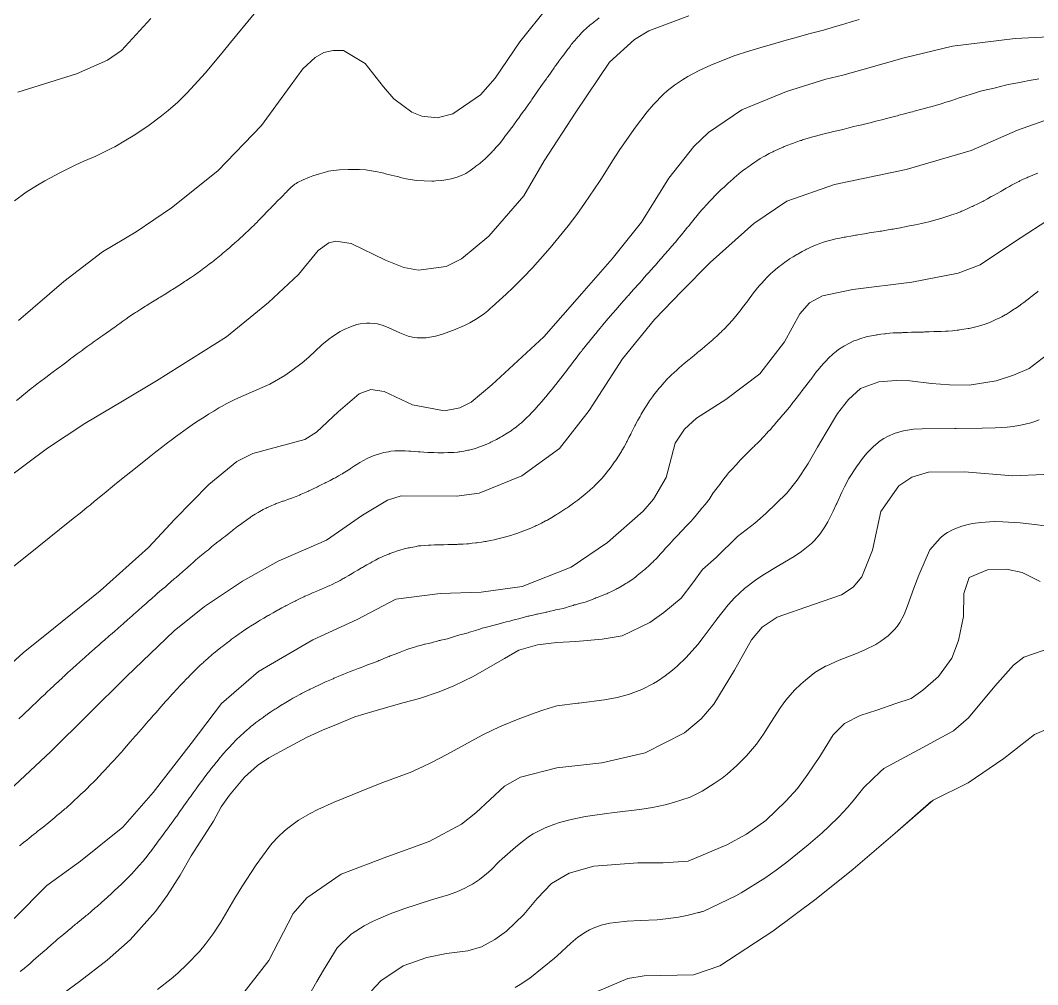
# Model space of a CAD drawing. Header units: metres. Extents: x 548946 to 557077, y 1838800 to 1845419.
# Drawn here: x 555295.1 to 555593.2, y 1841399.1 to 1841681.7 of the extents above; entities that cross this region are included whole.
import ezdxf

# ---------------------------------------------------------------- set-up
doc = ezdxf.new("R2010")
doc.units = ezdxf.units.M
doc.header["$LTSCALE"] = 28
doc.layers.add('1', color=7, linetype='Continuous', lineweight=13)
doc.layers.add('2', color=7, linetype='Continuous', lineweight=13)

msp = doc.modelspace()

# ---------------------------------------------------------------- linework, layer by layer
at = {"layer": '1'}
for points in [[(555294.58, 1841593.72), (555307.79, 1841605.13), (555319.17, 1841613.87), (555329.06, 1841619.7), (555339.37, 1841626.73), (555352.93, 1841637.61), (555365.76, 1841650.84), (555374.12, 1841662.41), (555377.91, 1841667.48), (555381.45, 1841670.78), (555383.98, 1841672.3), (555386.76, 1841672.81), (555389.79, 1841672.81), (555396.14, 1841669.07), (555401.54, 1841662.19), (555404.52, 1841658.7), (555409.85, 1841654.78), (555412.77, 1841653.63), (555417.27, 1841653.13), (555421.81, 1841654.25), (555429.91, 1841659.88), (555434.24, 1841664.77), (555441.46, 1841675.38), (555449.77, 1841685.75)], [(555290.3, 1841546.81), (555303.02, 1841556.3), (555314.02, 1841563.56), (555324.97, 1841570.09), (555334.98, 1841576.08), (555355.46, 1841588.98), (555367.84, 1841598.99), (555376.56, 1841607.26), (555382.35, 1841614.29), (555385.48, 1841616.53), (555387.54, 1841617.01), (555392.04, 1841616.27), (555402.13, 1841611.42), (555407.44, 1841609.26), (555411.73, 1841608.45), (555419.89, 1841609.52), (555424.41, 1841611.77), (555432.41, 1841618.41), (555442.68, 1841630.31), (555448.58, 1841640.52), (555457.84, 1841654.74), (555467.76, 1841669.46), (555475.04, 1841676.1), (555479.24, 1841678.65), (555491.03, 1841683)], [(555333.28, 1841682.21), (555324.7, 1841672.81), (555320.64, 1841670.03), (555311.5, 1841666), (555294.37, 1841660.69)], [(555540.89, 1841681.93), (555538.29, 1841681.13), (555535.69, 1841680.35), (555533.95, 1841679.84), (555530.46, 1841678.86), (555526.58, 1841677.8), (555521.39, 1841676.4), (555518.81, 1841675.69), (555515.17, 1841674.65), (555512.74, 1841673.95), (555507.91, 1841672.51), (555504.82, 1841671.5), (555504.47, 1841671.37), (555497.42, 1841668.56), (555493.97, 1841666.96), (555490.71, 1841665.2), (555489.13, 1841664.24), (555486.83, 1841662.68), (555484.64, 1841660.99), (555483.6, 1841660.08), (555480.61, 1841657.07), (555478.77, 1841654.91), (555475.31, 1841650.4), (555470.73, 1841643.88), (555468.59, 1841640.51), (555465.38, 1841635.38), (555464.81, 1841634.49), (555460.45, 1841627.98), (555458.17, 1841624.8), (555455.65, 1841621.47), (555450.37, 1841615.01), (555445.16, 1841609.14), (555442.45, 1841606.29), (555439.51, 1841603.37), (555437.5, 1841601.47), (555433.37, 1841597.77), (555432.87, 1841597.34), (555432.04, 1841596.6), (555431.06, 1841595.8), (555428.98, 1841594.35), (555426.78, 1841593.07), (555425.25, 1841592.31), (555422.05, 1841590.92), (555418.51, 1841589.65), (555416.71, 1841589.16), (555414.01, 1841588.69), (555412.22, 1841588.62), (555411.33, 1841588.67), (555410.02, 1841588.85), (555408.77, 1841589.17), (555406.3, 1841590.1), (555403.05, 1841591.57), (555401.41, 1841592.23), (555399.75, 1841592.72), (555398.9, 1841592.88), (555397.5, 1841593)], [(555464.73, 1841682.45), (555463.62, 1841681.58), (555463.32, 1841681.34), (555463.02, 1841681.1), (555461.96, 1841680.25), (555460.96, 1841679.4), (555460.69, 1841679.15), (555460.43, 1841678.91), (555459.56, 1841678.01), (555458.72, 1841677.08), (555458.49, 1841676.82), (555458.25, 1841676.56), (555457.4, 1841675.59), (555456.55, 1841674.57), (555456.31, 1841674.27), (555456.07, 1841673.97), (555455.19, 1841672.82), (555454.31, 1841671.61), (555453.81, 1841670.94), (555452.91, 1841669.72), (555452.01, 1841668.48), (555451.76, 1841668.13), (555451.51, 1841667.79), (555450.63, 1841666.53), (555449.74, 1841665.26), (555449.5, 1841664.9), (555449.24, 1841664.55), (555448.33, 1841663.26), (555447.41, 1841661.98), (555447.17, 1841661.63), (555446.93, 1841661.28), (555446.07, 1841660.04), (555445.22, 1841658.81), (555444.98, 1841658.47)], [(555573.42, 1841659.97), (555573.77, 1841660.08), (555574.1, 1841660.18), (555575.29, 1841660.55), (555576.51, 1841660.91), (555576.87, 1841661), (555577.23, 1841661.09), (555578.62, 1841661.41), (555580.07, 1841661.72), (555580.47, 1841661.82), (555580.87, 1841661.91), (555582.31, 1841662.29), (555583.8, 1841662.66), (555584.23, 1841662.75), (555584.66, 1841662.85), (555586.27, 1841663.16), (555587.96, 1841663.47), (555588.43, 1841663.57), (555588.92, 1841663.66), (555590.7, 1841664.03), (555592.53, 1841664.38), (555593.04, 1841664.47), (555593.55, 1841664.55)], [(555444.98, 1841658.47), (555444.74, 1841658.13), (555443.87, 1841656.89), (555443.01, 1841655.68), (555442.78, 1841655.36), (555442.56, 1841655.05), (555441.77, 1841653.97), (555441.02, 1841652.94), (555440.82, 1841652.66), (555440.61, 1841652.38), (555439.88, 1841651.39), (555439.18, 1841650.43), (555438.98, 1841650.17), (555438.79, 1841649.92), (555438.12, 1841649.02), (555437.46, 1841648.14), (555437.28, 1841647.9), (555437.1, 1841647.65), (555436.45, 1841646.75), (555435.77, 1841645.85), (555435.57, 1841645.61), (555435.36, 1841645.36), (555434.57, 1841644.49), (555433.73, 1841643.6), (555433.49, 1841643.35), (555433.24, 1841643.09), (555432.33, 1841642.14), (555431.36, 1841641.19), (555431.08, 1841640.93), (555430.79, 1841640.68), (555429.7, 1841639.79), (555428.58, 1841638.92), (555428.27, 1841638.68), (555427.96, 1841638.44), (555426.85, 1841637.59), (555425.61, 1841636.8), (555425.21, 1841636.6), (555424.8, 1841636.4), (555423.12, 1841635.77), (555421.32, 1841635.26), (555420.83, 1841635.14), (555420.35, 1841635.04), (555418.64, 1841634.77), (555416.81, 1841634.62), (555416.25, 1841634.6), (555415.67, 1841634.59), (555413.4, 1841634.62), (555411.13, 1841634.78), (555410.55, 1841634.84), (555409.99, 1841634.92), (555408.14, 1841635.26), (555406.43, 1841635.67), (555405.96, 1841635.79), (555405.49, 1841635.91), (555403.79, 1841636.34), (555402.06, 1841636.76), (555401.57, 1841636.88), (555401.07, 1841636.99), (555399.22, 1841637.38), (555397.34, 1841637.71), (555396.83, 1841637.78), (555396.31, 1841637.84), (555394.46, 1841637.98), (555392.44, 1841638.01), (555391.82, 1841638), (555391.17, 1841637.98), (555388.61, 1841637.85), (555386.03, 1841637.57), (555385.38, 1841637.46), (555384.75, 1841637.33), (555382.7, 1841636.76), (555380.84, 1841636.09), (555380.33, 1841635.9), (555379.82, 1841635.7), (555377.99, 1841634.98), (555376.33, 1841634.18), (555375.92, 1841633.93), (555375.53, 1841633.68), (555374.34, 1841632.67), (555373.32, 1841631.64), (555373.05, 1841631.37), (555372.79, 1841631.1), (555371.88, 1841630.2), (555370.99, 1841629.32), (555370.73, 1841629.06), (555370.48, 1841628.8), (555369.54, 1841627.83), (555368.62, 1841626.86), (555368.37, 1841626.6), (555368.12, 1841626.34), (555367.26, 1841625.46), (555366.42, 1841624.59), (555366.18, 1841624.35), (555365.95, 1841624.1), (555365.07, 1841623.2), (555364.19, 1841622.3), (555363.94, 1841622.06), (555363.7, 1841621.81), (555362.81, 1841620.95), (555361.91, 1841620.09), (555361.65, 1841619.84)], [(555493.86, 1841625.02), (555494.74, 1841626.05), (555494.99, 1841626.33), (555495.25, 1841626.62), (555496.19, 1841627.63), (555497.17, 1841628.67), (555497.44, 1841628.96), (555497.72, 1841629.26), (555498.73, 1841630.34), (555499.77, 1841631.42), (555500.06, 1841631.7), (555500.35, 1841631.98), (555501.4, 1841632.95), (555502.46, 1841633.89), (555502.75, 1841634.15), (555503.04, 1841634.41), (555504.09, 1841635.37), (555505.13, 1841636.29), (555505.42, 1841636.53), (555505.7, 1841636.77), (555506.72, 1841637.55), (555507.74, 1841638.3), (555508.02, 1841638.5), (555508.3, 1841638.71), (555509.31, 1841639.45), (555510.33, 1841640.17), (555510.61, 1841640.36), (555510.9, 1841640.54), (555511.92, 1841641.18), (555512.95, 1841641.77), (555513.23, 1841641.93), (555513.52, 1841642.09), (555514.56, 1841642.65), (555515.61, 1841643.18), (555515.91, 1841643.33), (555516.2, 1841643.47), (555517.27, 1841643.96), (555518.35, 1841644.44), (555518.65, 1841644.56), (555518.94, 1841644.69), (555520.02, 1841645.12), (555521.08, 1841645.52), (555521.37, 1841645.63), (555521.65, 1841645.73), (555522.68, 1841646.1), (555523.7, 1841646.44), (555523.98, 1841646.53), (555524.27, 1841646.63), (555525.3, 1841646.95), (555526.35, 1841647.26), (555526.65, 1841647.35), (555526.95, 1841647.43), (555528.07, 1841647.73), (555529.22, 1841648.03), (555529.55, 1841648.11), (555529.87, 1841648.2), (555531.08, 1841648.51), (555532.33, 1841648.83), (555532.68, 1841648.92), (555533.03, 1841649.01), (555534.35, 1841649.33), (555535.71, 1841649.65), (555536.09, 1841649.74), (555536.48, 1841649.84), (555537.91, 1841650.18), (555539.36, 1841650.54), (555540.18, 1841650.74), (555541.67, 1841651.1), (555543.22, 1841651.48), (555543.67, 1841651.59), (555544.12, 1841651.7), (555545.83, 1841652.13), (555547.56, 1841652.56), (555548.03, 1841652.68), (555548.49, 1841652.79), (555550.1, 1841653.22), (555551.69, 1841653.63), (555552.14, 1841653.75), (555552.58, 1841653.87), (555554.19, 1841654.28), (555555.96, 1841654.75), (555556.51, 1841654.89), (555557.07, 1841655.04), (555559.29, 1841655.63), (555561.39, 1841656.21), (555561.88, 1841656.34), (555562.33, 1841656.47), (555563.6, 1841656.84), (555564.63, 1841657.16), (555564.93, 1841657.25), (555565.23, 1841657.34), (555566.35, 1841657.69), (555567.48, 1841658.05), (555567.79, 1841658.15), (555568.09, 1841658.25), (555569.16, 1841658.63), (555570.25, 1841659.01), (555570.58, 1841659.12), (555570.9, 1841659.22), (555572.15, 1841659.6), (555573.42, 1841659.97)], [(555291.92, 1841456.14), (555304, 1841467.41), (555314.98, 1841478.25), (555326.21, 1841489.42), (555340.17, 1841502.79), (555349.03, 1841509.92), (555360.16, 1841517.34), (555370.61, 1841523.24), (555384.77, 1841529.32), (555395.32, 1841536.66), (555402.7, 1841541.09), (555406.66, 1841542.39), (555422.89, 1841542.27), (555429.54, 1841543.17), (555442.08, 1841548.26), (555453.13, 1841556.24), (555461.78, 1841567.37), (555471.51, 1841582.5), (555480.97, 1841594.02), (555488.97, 1841602.34), (555497.25, 1841610.69), (555510.01, 1841622.19), (555519.67, 1841628.7), (555533.69, 1841633.62), (555554.66, 1841637.96), (555573.77, 1841643.51), (555587.36, 1841649.52), (555600, 1841653.97)], [(555569.32, 1841625.13), (555570.58, 1841625.62), (555570.93, 1841625.76), (555571.28, 1841625.91), (555572.53, 1841626.45), (555573.78, 1841627.02), (555574.11, 1841627.18), (555574.45, 1841627.33), (555575.65, 1841627.91), (555576.82, 1841628.49), (555577.13, 1841628.65), (555577.45, 1841628.82), (555578.55, 1841629.43), (555579.63, 1841630.04), (555579.93, 1841630.21), (555580.24, 1841630.38), (555581.34, 1841630.99), (555582.42, 1841631.58), (555582.71, 1841631.75), (555583, 1841631.91), (555584, 1841632.49), (555584.98, 1841633.05), (555585.25, 1841633.2), (555585.53, 1841633.35), (555586.51, 1841633.87), (555587.5, 1841634.37), (555587.77, 1841634.51), (555588.04, 1841634.64), (555589.01, 1841635.12), (555590.02, 1841635.58), (555590.32, 1841635.71), (555590.62, 1841635.84), (555591.76, 1841636.31), (555592.94, 1841636.77), (555593.27, 1841636.89)], [(555441.65, 1841563.57), (555441.91, 1841563.79), (555442.83, 1841564.62), (555443.73, 1841565.47), (555443.96, 1841565.71), (555444.2, 1841565.94), (555445.01, 1841566.77), (555445.81, 1841567.63), (555446.03, 1841567.87), (555446.25, 1841568.12), (555447.07, 1841569.05), (555447.88, 1841569.98), (555448.1, 1841570.23), (555448.31, 1841570.48), (555449.06, 1841571.34), (555449.79, 1841572.2), (555450, 1841572.44), (555450.2, 1841572.69), (555450.93, 1841573.62), (555451.64, 1841574.54), (555451.84, 1841574.79), (555452.03, 1841575.03), (555452.71, 1841575.87), (555453.38, 1841576.71), (555453.57, 1841576.96), (555453.76, 1841577.21), (555454.47, 1841578.14), (555455.19, 1841579.12), (555455.4, 1841579.4), (555455.61, 1841579.67), (555456.39, 1841580.67), (555457.19, 1841581.7), (555457.41, 1841581.99), (555457.64, 1841582.28), (555458.45, 1841583.34), (555459.27, 1841584.41), (555459.5, 1841584.7), (555459.73, 1841585), (555460.57, 1841586.07), (555461.41, 1841587.12), (555461.65, 1841587.41), (555461.88, 1841587.7), (555462.71, 1841588.74), (555463.56, 1841589.78), (555463.8, 1841590.07), (555464.04, 1841590.36), (555464.94, 1841591.44), (555465.86, 1841592.53), (555466.12, 1841592.84), (555466.37, 1841593.14), (555467.29, 1841594.22), (555468.21, 1841595.29), (555468.47, 1841595.59), (555468.73, 1841595.89), (555469.65, 1841596.95), (555470.57, 1841598.01), (555470.82, 1841598.29), (555471.07, 1841598.58), (555471.95, 1841599.6), (555472.81, 1841600.59), (555473.05, 1841600.85), (555473.27, 1841601.11), (555474.07, 1841602.01), (555474.85, 1841602.88), (555475.06, 1841603.11), (555475.27, 1841603.35), (555476.03, 1841604.17), (555476.78, 1841605), (555476.98, 1841605.23), (555477.19, 1841605.46), (555477.94, 1841606.31), (555478.7, 1841607.17), (555478.92, 1841607.41), (555479.14, 1841607.66), (555479.93, 1841608.54), (555480.75, 1841609.45), (555480.97, 1841609.7), (555481.2, 1841609.96), (555482.01, 1841610.9), (555482.83, 1841611.85), (555483.05, 1841612.11), (555483.27, 1841612.36), (555484.08, 1841613.28), (555484.88, 1841614.19), (555485.1, 1841614.45), (555485.32, 1841614.7), (555486.13, 1841615.62), (555486.92, 1841616.54), (555487.14, 1841616.79), (555487.35, 1841617.04), (555488.08, 1841617.93), (555488.8, 1841618.81), (555489.92, 1841620.18), (555490.64, 1841621.07), (555490.85, 1841621.32), (555491.05, 1841621.57), (555491.8, 1841622.5), (555492.57, 1841623.45), (555492.79, 1841623.73), (555493.02, 1841624), (555493.86, 1841625.02)], [(555497.09, 1841587.29), (555498, 1841588.1), (555498.25, 1841588.32), (555498.49, 1841588.54), (555499.35, 1841589.32), (555500.19, 1841590.11), (555500.42, 1841590.34), (555500.66, 1841590.57), (555501.51, 1841591.42), (555502.34, 1841592.3), (555502.57, 1841592.54), (555502.79, 1841592.78), (555503.58, 1841593.63), (555504.36, 1841594.51), (555504.57, 1841594.77), (555504.78, 1841595.03), (555505.53, 1841596), (555506.28, 1841597), (555506.5, 1841597.27), (555506.71, 1841597.55), (555507.49, 1841598.53), (555508.27, 1841599.54), (555508.49, 1841599.82), (555508.7, 1841600.11), (555509.47, 1841601.17), (555510.26, 1841602.24), (555510.49, 1841602.54), (555510.73, 1841602.83), (555511.63, 1841603.88), (555512.56, 1841604.89), (555512.81, 1841605.17), (555513.06, 1841605.44), (555513.95, 1841606.41), (555514.86, 1841607.34), (555515.13, 1841607.59), (555515.4, 1841607.84), (555516.42, 1841608.71), (555517.46, 1841609.54), (555517.74, 1841609.76), (555518.02, 1841609.97), (555519, 1841610.7), (555519.97, 1841611.38), (555520.25, 1841611.57), (555520.53, 1841611.76), (555521.57, 1841612.41), (555522.62, 1841613.04), (555522.9, 1841613.21), (555523.18, 1841613.37), (555524.17, 1841613.94), (555525.16, 1841614.47), (555525.44, 1841614.61), (555525.72, 1841614.75), (555526.76, 1841615.22), (555527.8, 1841615.67), (555528.09, 1841615.79), (555528.37, 1841615.91), (555529.41, 1841616.31), (555530.46, 1841616.68), (555530.76, 1841616.78), (555531.07, 1841616.87), (555532.21, 1841617.18), (555533.39, 1841617.47), (555533.72, 1841617.54), (555534.05, 1841617.62), (555535.27, 1841617.88), (555536.52, 1841618.13), (555536.86, 1841618.2), (555537.21, 1841618.27), (555538.5, 1841618.49), (555539.79, 1841618.71), (555540.15, 1841618.77), (555540.51, 1841618.83), (555541.8, 1841619.04), (555543.12, 1841619.26), (555543.49, 1841619.32), (555543.86, 1841619.38), (555545.22, 1841619.6), (555546.63, 1841619.83), (555547.03, 1841619.89), (555547.44, 1841619.96), (555548.93, 1841620.2), (555550.47, 1841620.46), (555550.91, 1841620.53), (555551.35, 1841620.61), (555552.99, 1841620.92), (555554.67, 1841621.25), (555555.14, 1841621.35), (555555.62, 1841621.44), (555557.38, 1841621.79), (555559.14, 1841622.16), (555559.61, 1841622.27), (555560.08, 1841622.38), (555561.73, 1841622.79), (555563.33, 1841623.22), (555563.77, 1841623.35), (555564.2, 1841623.47), (555565.75, 1841623.93), (555567.22, 1841624.4), (555567.62, 1841624.53), (555568, 1841624.66), (555569.32, 1841625.13)], [(555597.82, 1841624.2), (555586.41, 1841616.75), (555576.35, 1841610.04), (555569.95, 1841607.57), (555556.33, 1841604.95), (555539.1, 1841602.79), (555530.12, 1841600.94), (555526.38, 1841598.9), (555523.51, 1841595.67), (555519.06, 1841587.51), (555511.77, 1841578.13), (555501.81, 1841570.57), (555493.27, 1841565.14), (555489.7, 1841561.88), (555487.03, 1841557.83), (555484.3, 1841547.72), (555480.64, 1841541.38), (555477.64, 1841537.85), (555467.18, 1841528.65), (555456.46, 1841521.42), (555442.1, 1841515.75), (555430.12, 1841514.11), (555418.11, 1841513.75), (555405.11, 1841512.12), (555393.81, 1841506.12), (555380.78, 1841500.18), (555364.88, 1841490.87), (555354, 1841481.48), (555345.14, 1841469.75), (555334.02, 1841455.44), (555325.1, 1841445.29), (555312.73, 1841435.28), (555302.86, 1841428.16), (555293.31, 1841418.5)], [(555361.65, 1841619.84), (555361.39, 1841619.6), (555360.41, 1841618.69), (555359.43, 1841617.79), (555359.16, 1841617.55), (555358.89, 1841617.3), (555357.92, 1841616.45), (555356.96, 1841615.6), (555356.69, 1841615.37), (555356.42, 1841615.13), (555355.44, 1841614.29), (555354.46, 1841613.46), (555354.18, 1841613.23), (555353.91, 1841613), (555352.93, 1841612.18), (555351.95, 1841611.39), (555351.68, 1841611.17), (555351.41, 1841610.96), (555350.43, 1841610.2), (555349.44, 1841609.45), (555349.17, 1841609.24), (555348.89, 1841609.03), (555347.87, 1841608.28), (555346.79, 1841607.5), (555346.48, 1841607.27), (555346.15, 1841607.05), (555344.91, 1841606.21), (555343.6, 1841605.36), (555343.23, 1841605.12), (555342.87, 1841604.88), (555341.53, 1841604.01), (555340.12, 1841603.12), (555339.71, 1841602.86), (555339.28, 1841602.59), (555337.68, 1841601.59), (555336.07, 1841600.6), (555335.65, 1841600.34), (555335.24, 1841600.08), (555333.83, 1841599.21), (555332.49, 1841598.38), (555332.12, 1841598.15), (555331.76, 1841597.92), (555330.43, 1841597.09), (555329.17, 1841596.28), (555328.85, 1841596.07), (555328.53, 1841595.87), (555327.48, 1841595.16), (555326.52, 1841594.5), (555326.26, 1841594.32), (555326.01, 1841594.14), (555325.11, 1841593.52), (555324.22, 1841592.89), (555323.96, 1841592.7), (555323.7, 1841592.52), (555322.73, 1841591.83), (555321.73, 1841591.11), (555321.46, 1841590.92), (555321.18, 1841590.72), (555320.2, 1841590.03), (555319.2, 1841589.32), (555318.91, 1841589.12), (555318.62, 1841588.91), (555317.54, 1841588.16), (555316.42, 1841587.37), (555316.11, 1841587.14), (555315.79, 1841586.91), (555314.65, 1841586.07), (555313.49, 1841585.21), (555313.17, 1841584.98), (555312.85, 1841584.75), (555311.69, 1841583.92), (555310.53, 1841583.08), (555310.2, 1841582.84), (555309.87, 1841582.59), (555308.68, 1841581.66), (555307.5, 1841580.74), (555307.18, 1841580.5), (555306.87, 1841580.26), (555305.75, 1841579.45), (555304.65, 1841578.66), (555304.34, 1841578.43), (555304.03, 1841578.2), (555302.89, 1841577.33), (555301.74, 1841576.45), (555301.43, 1841576.21), (555301.12, 1841575.97), (555300, 1841575.14), (555298.89, 1841574.3), (555298.59, 1841574.06), (555298.28, 1841573.81), (555297.15, 1841572.91), (555295.98, 1841571.96), (555295.64, 1841571.68), (555295.29, 1841571.4), (555293.98, 1841570.33)], [(555397.5, 1841593), (555396.56, 1841592.99), (555394.66, 1841592.74), (555393.71, 1841592.53), (555391.83, 1841591.92), (555390, 1841591.12), (555388.82, 1841590.49), (555386.57, 1841589.06), (555385.49, 1841588.26), (555383.46, 1841586.56), (555379.63, 1841583.02), (555377.69, 1841581.31), (555374.66, 1841579.04), (555372.54, 1841577.64), (555368.15, 1841575.05), (555359, 1841571.12), (555357.59, 1841570.43), (555356.4, 1841569.82), (555355.62, 1841569.4), (555354.06, 1841568.55), (555353.28, 1841568.11), (555351.75, 1841567.2), (555350.23, 1841566.27), (555349.22, 1841565.64), (555347.23, 1841564.34), (555346.16, 1841563.62), (555344.05, 1841562.16), (555341.96, 1841560.67), (555340.57, 1841559.66), (555339.66, 1841558.98), (555337.83, 1841557.6), (555336.82, 1841556.82), (555334.79, 1841555.26), (555332.79, 1841553.68), (555328.79, 1841550.5), (555324.7, 1841547.2), (555322.66, 1841545.54), (555319.61, 1841543.04), (555316.8, 1841540.75), (555315.6, 1841539.75), (555314.6, 1841538.93), (555312.6, 1841537.3), (555310.59, 1841535.69), (555306.56, 1841532.48), (555303.54, 1841530.06), (555297.5, 1841525.2), (555293.19, 1841521.71)], [(555441.85, 1841531.79), (555443.09, 1841532.25), (555443.42, 1841532.38), (555443.74, 1841532.51), (555444.85, 1841532.97), (555445.95, 1841533.47), (555446.27, 1841533.62), (555446.59, 1841533.77), (555447.8, 1841534.37), (555449.02, 1841535), (555449.35, 1841535.17), (555449.67, 1841535.35), (555450.79, 1841535.99), (555451.91, 1841536.66), (555452.23, 1841536.86), (555452.55, 1841537.06), (555453.77, 1841537.84), (555454.98, 1841538.64), (555455.31, 1841538.86), (555455.63, 1841539.08), (555456.75, 1841539.87), (555457.84, 1841540.67), (555458.15, 1841540.9), (555458.45, 1841541.13), (555459.54, 1841541.97), (555460.58, 1841542.8), (555460.85, 1841543.02), (555461.12, 1841543.25), (555462.02, 1841544.02), (555462.88, 1841544.81), (555463.12, 1841545.04), (555463.37, 1841545.27), (555464.25, 1841546.15), (555465.13, 1841547.06), (555465.36, 1841547.32), (555465.59, 1841547.57), (555466.39, 1841548.5), (555467.17, 1841549.47), (555467.39, 1841549.75), (555467.62, 1841550.04), (555468.44, 1841551.15), (555469.24, 1841552.28), (555469.45, 1841552.59), (555469.66, 1841552.89), (555470.38, 1841553.98), (555471.05, 1841555.06), (555471.23, 1841555.36), (555471.4, 1841555.66), (555472.01, 1841556.75), (555472.59, 1841557.82), (555472.75, 1841558.12), (555472.9, 1841558.4), (555473.45, 1841559.42), (555473.96, 1841560.41), (555474.1, 1841560.68), (555474.23, 1841560.95), (555474.69, 1841561.91), (555475.17, 1841562.9), (555475.32, 1841563.18), (555475.47, 1841563.47), (555476.08, 1841564.55), (555476.71, 1841565.65), (555476.88, 1841565.95), (555477.05, 1841566.24), (555477.65, 1841567.28), (555478.29, 1841568.35), (555478.48, 1841568.66), (555478.68, 1841568.97), (555479.48, 1841570.17), (555480.3, 1841571.34), (555480.53, 1841571.65), (555480.75, 1841571.94), (555481.52, 1841572.93), (555482.31, 1841573.89), (555482.54, 1841574.16), (555482.77, 1841574.44), (555483.64, 1841575.47), (555484.53, 1841576.46), (555484.77, 1841576.71), (555485.01, 1841576.95), (555485.86, 1841577.74), (555486.7, 1841578.49), (555486.93, 1841578.71), (555487.17, 1841578.93), (555488.04, 1841579.75), (555488.91, 1841580.55), (555489.15, 1841580.75), (555489.39, 1841580.96), (555490.25, 1841581.63), (555491.11, 1841582.3), (555491.36, 1841582.5), (555491.6, 1841582.7), (555492.51, 1841583.46), (555493.42, 1841584.24), (555493.67, 1841584.45), (555493.92, 1841584.65), (555494.8, 1841585.36), (555495.68, 1841586.08), (555495.92, 1841586.29), (555496.17, 1841586.5), (555497.09, 1841587.29)], [(555513.59, 1841537.18), (555519.74, 1841543.12), (555522.7, 1841546.93), (555525.97, 1841551.79), (555528.67, 1841556.58), (555531.28, 1841560.92), (555534.6, 1841566.5), (555537.81, 1841570.63), (555541.29, 1841573.79), (555546.64, 1841575.76), (555551.76, 1841576.11), (555555.79, 1841576.04), (555562.06, 1841575.25), (555567.41, 1841574.91), (555573.16, 1841574.77), (555581.04, 1841576.05), (555586.14, 1841577.69), (555590.77, 1841579.7), (555597.05, 1841584.51)], [(555372.22, 1841540.84), (555372.48, 1841540.93), (555373.41, 1841541.27), (555374.35, 1841541.61), (555374.61, 1841541.71), (555374.88, 1841541.81), (555375.87, 1841542.19), (555376.87, 1841542.59), (555377.14, 1841542.7), (555377.41, 1841542.81), (555378.37, 1841543.23), (555379.33, 1841543.67), (555379.61, 1841543.79), (555379.88, 1841543.92), (555380.9, 1841544.41), (555381.92, 1841544.91), (555382.19, 1841545.04), (555382.46, 1841545.17), (555383.41, 1841545.64), (555384.35, 1841546.11), (555384.61, 1841546.24), (555384.88, 1841546.38), (555385.88, 1841546.89), (555386.86, 1841547.4), (555387.13, 1841547.54), (555387.39, 1841547.68), (555388.3, 1841548.18), (555389.2, 1841548.7), (555389.45, 1841548.85), (555389.71, 1841549.01), (555390.66, 1841549.6), (555391.61, 1841550.21), (555391.87, 1841550.37), (555392.13, 1841550.54), (555393.04, 1841551.14), (555393.98, 1841551.74), (555394.26, 1841551.91), (555394.54, 1841552.09), (555395.63, 1841552.73), (555396.76, 1841553.33), (555397.07, 1841553.49), (555397.38, 1841553.63), (555398.5, 1841554.09), (555399.67, 1841554.49), (555400.01, 1841554.6), (555400.35, 1841554.7), (555401.64, 1841555.04), (555402.94, 1841555.3), (555403.29, 1841555.36), (555403.63, 1841555.4), (555404.83, 1841555.5), (555405.99, 1841555.53), (555406.32, 1841555.53), (555406.64, 1841555.54), (555407.81, 1841555.52), (555408.95, 1841555.48), (555409.26, 1841555.46), (555409.56, 1841555.45), (555410.61, 1841555.36), (555411.66, 1841555.26), (555411.95, 1841555.24), (555412.25, 1841555.22), (555413.34, 1841555.14), (555414.45, 1841555.08), (555414.77, 1841555.07), (555415.08, 1841555.06), (555416.24, 1841555.02), (555417.41, 1841555), (555417.73, 1841555), (555418.05, 1841555), (555419.2, 1841554.99), (555420.35, 1841555.01), (555420.67, 1841555.02), (555420.99, 1841555.03), (555422.13, 1841555.08), (555423.28, 1841555.18), (555423.6, 1841555.22), (555423.92, 1841555.26), (555425.08, 1841555.45), (555426.24, 1841555.7), (555426.57, 1841555.77), (555426.89, 1841555.85), (555428.07, 1841556.17), (555429.28, 1841556.56), (555429.63, 1841556.68), (555429.98, 1841556.81), (555431.3, 1841557.33), (555432.62, 1841557.91), (555432.97, 1841558.08), (555433.33, 1841558.25), (555434.58, 1841558.88), (555435.81, 1841559.55), (555436.15, 1841559.75), (555436.49, 1841559.95), (555437.72, 1841560.69), (555438.89, 1841561.45), (555439.19, 1841561.66), (555439.48, 1841561.86), (555440.47, 1841562.6), (555441.39, 1841563.35), (555441.65, 1841563.57)], [(555412.98, 1841462.92), (555415.38, 1841464.09), (555420.09, 1841466.56), (555430.42, 1841472.23), (555433.88, 1841473.92), (555436.21, 1841474.98), (555440.94, 1841476.95), (555445.93, 1841478.81), (555448.45, 1841479.66), (555452.27, 1841480.85), (555458.42, 1841481.57), (555458.76, 1841481.61), (555466.28, 1841482.57), (555470.01, 1841483.28), (555473.28, 1841484.15), (555474.89, 1841484.68), (555477.25, 1841485.61), (555480.65, 1841487.32), (555481.82, 1841488.02), (555484.06, 1841489.57), (555486.2, 1841491.27), (555487.57, 1841492.48), (555490.18, 1841495.02), (555493.63, 1841498.83), (555495.23, 1841500.84), (555497.49, 1841504.01), (555498.98, 1841505.95), (555499.16, 1841506.19), (555502.56, 1841510.42), (555504.38, 1841512.42), (555507.32, 1841515.2), (555510.49, 1841517.64), (555512.72, 1841519.13), (555517.35, 1841521.91), (555521.84, 1841524.57), (555523.99, 1841526), (555526.01, 1841527.57), (555526.96, 1841528.41), (555527.84, 1841529.29), (555529.45, 1841531.19), (555530.89, 1841533.26), (555531.76, 1841534.72), (555533.31, 1841537.85), (555534.21, 1841539.84), (555534.32, 1841540.11), (555535.79, 1841543.41), (555536.6, 1841545.02), (555537.9, 1841547.39), (555540.1, 1841550.87), (555542.18, 1841553.67), (555543.3, 1841555), (555545.1, 1841556.85), (555547.06, 1841558.46), (555548.1, 1841559.15), (555549.18, 1841559.77), (555551.48, 1841560.75), (555553.94, 1841561.43), (555555.66, 1841561.73), (555556.85, 1841561.86), (555559.33, 1841561.96), (555568.98, 1841562.12), (555569.33, 1841562.12), (555576.98, 1841562.14), (555580.81, 1841562.25), (555584.32, 1841562.5), (555586.06, 1841562.7), (555588.65, 1841563.13), (555591.19, 1841563.75), (555592.43, 1841564.14), (555593.62, 1841564.58)], [(555359.35, 1841395.2), (555367.88, 1841406.17), (555375.04, 1841419.98), (555379, 1841424.55), (555389.1, 1841431.5), (555402.52, 1841436.62), (555414.87, 1841441.04), (555424.36, 1841446.16), (555428.59, 1841449.5), (555436.94, 1841457.29), (555441.66, 1841459.89), (555452.34, 1841462.66), (555465.49, 1841464.16), (555478.19, 1841467.04), (555489.69, 1841472.9), (555494.59, 1841476.99), (555498.34, 1841481.31), (555504.42, 1841491.27), (555509.32, 1841500.21), (555512.45, 1841503.9), (555516.86, 1841506.85), (555527.55, 1841510.52), (555535.71, 1841513.3), (555539.11, 1841515.56), (555541.68, 1841518.65), (555544.78, 1841526.46), (555547.23, 1841537.81), (555552.52, 1841545.31), (555556.31, 1841547.84), (555561.22, 1841549.32), (555571.76, 1841549.35), (555585.95, 1841548.25), (555595, 1841548.57)], [(555307.56, 1841489.19), (555307.84, 1841489.45), (555308.84, 1841490.39), (555309.86, 1841491.34), (555310.14, 1841491.6), (555310.42, 1841491.86), (555311.46, 1841492.78), (555312.5, 1841493.7), (555312.79, 1841493.96), (555313.09, 1841494.22), (555314.16, 1841495.2), (555315.26, 1841496.2), (555315.57, 1841496.47), (555315.88, 1841496.75), (555317.03, 1841497.74), (555318.17, 1841498.72), (555318.47, 1841498.99), (555318.78, 1841499.25), (555319.85, 1841500.19), (555320.91, 1841501.13), (555321.21, 1841501.39), (555321.51, 1841501.66), (555322.63, 1841502.63), (555323.74, 1841503.59), (555324.04, 1841503.85), (555324.34, 1841504.11), (555325.37, 1841505.02), (555326.39, 1841505.92), (555326.67, 1841506.17), (555326.96, 1841506.43), (555328.01, 1841507.37), (555329.08, 1841508.34), (555329.38, 1841508.61), (555329.69, 1841508.87), (555330.8, 1841509.85), (555331.91, 1841510.83), (555332.21, 1841511.1), (555332.51, 1841511.37), (555333.59, 1841512.32), (555334.68, 1841513.28), (555334.98, 1841513.55), (555335.3, 1841513.81), (555336.45, 1841514.79), (555337.59, 1841515.74), (555337.89, 1841516), (555338.19, 1841516.25), (555339.21, 1841517.14), (555340.2, 1841518), (555340.47, 1841518.23), (555340.74, 1841518.47), (555341.69, 1841519.3), (555342.64, 1841520.13), (555342.9, 1841520.35), (555343.16, 1841520.58), (555344.09, 1841521.4), (555344.99, 1841522.2), (555345.24, 1841522.41), (555345.48, 1841522.63), (555346.33, 1841523.39), (555347.2, 1841524.15), (555347.45, 1841524.36), (555347.7, 1841524.57), (555348.66, 1841525.35), (555349.64, 1841526.14), (555349.91, 1841526.36), (555350.17, 1841526.58), (555351.11, 1841527.37), (555352.05, 1841528.16), (555352.32, 1841528.38), (555352.6, 1841528.59), (555353.61, 1841529.35), (555354.65, 1841530.13), (555354.94, 1841530.35), (555355.23, 1841530.58), (555356.26, 1841531.41), (555357.28, 1841532.24), (555357.56, 1841532.47), (555357.84, 1841532.68), (555358.84, 1841533.43), (555359.85, 1841534.15), (555360.12, 1841534.36), (555360.4, 1841534.56), (555361.41, 1841535.3), (555362.4, 1841536.01), (555362.67, 1841536.19), (555362.93, 1841536.37), (555363.86, 1841536.97), (555364.77, 1841537.52), (555365.02, 1841537.66), (555365.28, 1841537.81), (555366.22, 1841538.32), (555367.16, 1841538.79), (555367.42, 1841538.92), (555367.67, 1841539.04), (555368.58, 1841539.47), (555369.5, 1841539.86), (555369.76, 1841539.96), (555370.02, 1841540.07), (555370.98, 1841540.41), (555371.95, 1841540.75), (555372.22, 1841540.84)], [(555304.65, 1841394.38), (555312.4, 1841400.08), (555320.52, 1841406.27), (555327.23, 1841412.27), (555334.66, 1841420.52), (555338.09, 1841425.25), (555341.93, 1841431.19), (555345.09, 1841436.89), (555347.99, 1841441.27), (555351.71, 1841447.04), (555353.92, 1841451.19), (555356.35, 1841454.66), (555360.72, 1841459.94), (555364.6, 1841463.29), (555367.9, 1841465.57), (555373.67, 1841468.73), (555378.92, 1841471.54), (555383.67, 1841473.71), (555388.17, 1841475.57), (555393.08, 1841477.62), (555398.34, 1841479.14), (555407.2, 1841481.68), (555412.06, 1841483.01), (555417.85, 1841484.88), (555422.07, 1841486.7), (555427.75, 1841489.42), (555436.99, 1841494.74), (555441.14, 1841497.12), (555446.68, 1841498.68), (555452.33, 1841499.38), (555457.89, 1841499.65), (555465.56, 1841500.32), (555471.45, 1841501.35), (555479.58, 1841505.23), (555483.65, 1841508.18), (555488.72, 1841512.41), (555492.18, 1841516.86), (555494.99, 1841520.79), (555498.99, 1841524.31), (555505.26, 1841530.4), (555510.36, 1841534.34), (555513.59, 1841537.18)], [(555378.11, 1841393.29), (555381.95, 1841400.07), (555383.91, 1841403.38), (555387.97, 1841409.92), (555392.04, 1841413.92), (555392.32, 1841414.12), (555395.84, 1841416.34), (555398.31, 1841417.63), (555400, 1841418.41), (555403.42, 1841419.85), (555407.42, 1841421.33), (555415.56, 1841423.94), (555420.53, 1841425.48), (555422.96, 1841426.36), (555425.31, 1841427.37), (555426.45, 1841427.95), (555427.55, 1841428.57), (555429.67, 1841429.97), (555431.67, 1841431.56), (555432.96, 1841432.71), (555435.41, 1841435.22), (555436.29, 1841436.01), (555440.18, 1841439.45), (555442.2, 1841441.08), (555444.3, 1841442.59), (555445.39, 1841443.27), (555446.54, 1841443.92), (555448.93, 1841445.07), (555451.41, 1841446.04), (555453.1, 1841446.59), (555456.53, 1841447.52), (555460.69, 1841448.37), (555463.48, 1841448.82), (555469.08, 1841449.53), (555476.61, 1841450.41), (555480.35, 1841451.01), (555484.06, 1841451.84), (555486.51, 1841452.5), (555491.35, 1841454.08), (555494.53, 1841455.62), (555494.87, 1841455.81), (555498.45, 1841458.03), (555500.73, 1841459.66), (555502.21, 1841460.82), (555505.03, 1841463.29), (555507.88, 1841466.18), (555509.65, 1841468.22), (555510.78, 1841469.63), (555512.9, 1841472.55), (555515.03, 1841475.89), (555517.86, 1841480.33), (555519.41, 1841482.45), (555521.97, 1841485.38), (555523.85, 1841487.2), (555525.17, 1841488.36), (555527.92, 1841490.57), (555531.08, 1841492.42), (555531.42, 1841492.59), (555535.09, 1841494.2), (555540.1, 1841496.15), (555542.6, 1841497.22), (555545.76, 1841498.84), (555547.26, 1841499.77), (555549.36, 1841501.34), (555551.21, 1841503.13), (555552.02, 1841504.11), (555552.78, 1841505.21), (555554.05, 1841507.58), (555555.08, 1841510.11), (555556.91, 1841515.34), (555558.41, 1841519.13), (555560.55, 1841524.08), (555561.6, 1841526.56), (555564.61, 1841529.94), (555564.97, 1841530.26), (555566.05, 1841531.1), (555566.82, 1841531.6), (555568.44, 1841532.47), (555571.04, 1841533.48), (555572.86, 1841533.97), (555574.09, 1841534.22), (555576.58, 1841534.58), (555580.45, 1841534.81), (555583.01, 1841534.78), (555588.1, 1841534.43), (555593.17, 1841533.87), (555595.7, 1841533.5)], [(555374.3, 1841510.87), (555375.33, 1841511.4), (555375.61, 1841511.54), (555375.89, 1841511.68), (555376.91, 1841512.18), (555377.92, 1841512.66), (555378.2, 1841512.79), (555378.48, 1841512.92), (555379.49, 1841513.37), (555380.48, 1841513.81), (555380.74, 1841513.93), (555381.01, 1841514.04), (555381.95, 1841514.45), (555382.85, 1841514.83), (555383.1, 1841514.94), (555383.34, 1841515.04), (555384.21, 1841515.41), (555385.07, 1841515.78), (555385.31, 1841515.89), (555385.55, 1841515.99), (555386.43, 1841516.4), (555387.32, 1841516.84), (555387.58, 1841516.97), (555387.83, 1841517.1), (555388.76, 1841517.59), (555389.72, 1841518.12), (555389.99, 1841518.27), (555390.27, 1841518.42), (555391.3, 1841519), (555392.35, 1841519.61), (555392.64, 1841519.78), (555392.94, 1841519.95), (555393.99, 1841520.6), (555395.04, 1841521.22), (555395.32, 1841521.39), (555395.61, 1841521.56), (555396.62, 1841522.12), (555397.62, 1841522.66), (555397.89, 1841522.82), (555398.16, 1841522.97), (555399.14, 1841523.52), (555400.12, 1841524.05), (555400.4, 1841524.19), (555400.68, 1841524.32), (555401.71, 1841524.76), (555402.78, 1841525.18), (555403.08, 1841525.3), (555403.38, 1841525.42), (555404.49, 1841525.85), (555405.64, 1841526.27), (555405.97, 1841526.37), (555406.3, 1841526.47), (555407.55, 1841526.8), (555408.8, 1841527.08), (555409.14, 1841527.15), (555409.47, 1841527.23), (555410.64, 1841527.46), (555411.78, 1841527.66), (555412.1, 1841527.7), (555412.42, 1841527.74), (555413.59, 1841527.84), (555414.74, 1841527.91), (555415.05, 1841527.93), (555415.35, 1841527.94), (555416.43, 1841527.98), (555417.49, 1841528), (555417.79, 1841528.01), (555418.09, 1841528.01), (555419.21, 1841528.03), (555420.33, 1841528.05), (555420.64, 1841528.05), (555420.95, 1841528.06), (555422.04, 1841528.1), (555423.13, 1841528.14), (555423.43, 1841528.16), (555423.74, 1841528.17), (555424.82, 1841528.22), (555425.89, 1841528.29), (555426.19, 1841528.32), (555426.48, 1841528.34), (555427.52, 1841528.45), (555428.55, 1841528.58), (555428.84, 1841528.62), (555429.13, 1841528.66), (555430.19, 1841528.8), (555431.25, 1841528.97), (555431.55, 1841529.02), (555431.84, 1841529.07), (555432.89, 1841529.28), (555433.97, 1841529.51), (555434.28, 1841529.59), (555434.6, 1841529.66), (555435.8, 1841529.95), (555437.01, 1841530.26), (555437.33, 1841530.35), (555437.66, 1841530.44), (555438.79, 1841530.77), (555439.93, 1841531.13), (555440.26, 1841531.24), (555440.6, 1841531.35), (555441.85, 1841531.79)], [(555312.84, 1841454.89), (555313.95, 1841455.93), (555314.24, 1841456.22), (555314.54, 1841456.51), (555315.57, 1841457.55), (555316.58, 1841458.59), (555316.86, 1841458.88), (555317.15, 1841459.17), (555318.16, 1841460.2), (555319.18, 1841461.25), (555319.46, 1841461.55), (555319.74, 1841461.85), (555320.75, 1841462.95), (555321.77, 1841464.08), (555322.05, 1841464.4), (555322.34, 1841464.71), (555323.41, 1841465.87), (555324.49, 1841467.05), (555324.78, 1841467.38), (555325.08, 1841467.72), (555326.16, 1841468.97), (555327.25, 1841470.23), (555327.55, 1841470.58), (555327.85, 1841470.92), (555328.94, 1841472.13), (555330, 1841473.33), (555330.29, 1841473.65), (555330.58, 1841473.98), (555331.58, 1841475.16), (555332.55, 1841476.3), (555332.82, 1841476.61), (555333.08, 1841476.91), (555334.04, 1841477.97), (555334.96, 1841478.99), (555335.2, 1841479.26), (555335.44, 1841479.53), (555336.25, 1841480.49), (555337.03, 1841481.4), (555337.24, 1841481.65), (555337.46, 1841481.89), (555338.25, 1841482.74), (555339.01, 1841483.56), (555339.21, 1841483.78), (555339.4, 1841484), (555340.06, 1841484.75), (555340.72, 1841485.5), (555340.91, 1841485.71), (555341.1, 1841485.91), (555341.83, 1841486.67), (555342.57, 1841487.43), (555342.78, 1841487.64), (555342.98, 1841487.85), (555343.68, 1841488.6), (555344.41, 1841489.36), (555344.61, 1841489.58), (555344.82, 1841489.79), (555345.62, 1841490.59), (555346.45, 1841491.4), (555346.69, 1841491.63), (555346.93, 1841491.86), (555347.82, 1841492.7), (555348.73, 1841493.55), (555348.98, 1841493.78), (555349.24, 1841494.02), (555350.18, 1841494.85), (555351.14, 1841495.69), (555351.42, 1841495.92), (555351.7, 1841496.16), (555352.74, 1841497.02), (555353.8, 1841497.87), (555354.09, 1841498.09), (555354.37, 1841498.32), (555355.39, 1841499.11), (555356.42, 1841499.88), (555356.71, 1841500.1), (555357, 1841500.32), (555358.1, 1841501.12), (555359.21, 1841501.91), (555359.52, 1841502.12), (555359.82, 1841502.33), (555360.89, 1841503.05), (555361.96, 1841503.76), (555362.26, 1841503.95), (555362.56, 1841504.14), (555363.66, 1841504.84), (555364.76, 1841505.52), (555365.06, 1841505.71), (555365.36, 1841505.89), (555366.44, 1841506.53), (555367.5, 1841507.15), (555367.8, 1841507.32), (555368.09, 1841507.49), (555369.14, 1841508.09), (555370.17, 1841508.67), (555370.45, 1841508.82), (555370.73, 1841508.98), (555371.73, 1841509.52), (555372.72, 1841510.04), (555373, 1841510.19), (555373.28, 1841510.34), (555374.3, 1841510.87)], [(555460.67, 1841414.54), (555461.83, 1841415.19), (555462.96, 1841415.71), (555465.32, 1841416.54), (555467.79, 1841417.11), (555469.48, 1841417.38), (555472.88, 1841417.72), (555476.69, 1841417.92), (555481.72, 1841418.15), (555484.21, 1841418.36), (555487.95, 1841418.89), (555490.43, 1841419.38), (555495.37, 1841420.61), (555504.78, 1841425.15), (555506.35, 1841426.07), (555513.22, 1841430.37), (555516.55, 1841432.67), (555519.74, 1841435.04), (555525.92, 1841440.05), (555530.03, 1841443.61), (555532.03, 1841445.44), (555534.94, 1841448.29), (555537.51, 1841451.04), (555539.16, 1841452.94), (555542.32, 1841456.88), (555547.15, 1841461.6), (555548.18, 1841462.42), (555558.29, 1841467.93), (555568.59, 1841473.51), (555572.97, 1841477.34), (555580.68, 1841486.55), (555586.14, 1841492.75), (555589.21, 1841495.1), (555595.09, 1841497.16)], [(555294.63, 1841477.01), (555295.78, 1841478.09), (555296.91, 1841479.16), (555297.22, 1841479.46), (555297.53, 1841479.75), (555298.63, 1841480.8), (555299.71, 1841481.83), (555300, 1841482.1), (555300.29, 1841482.38), (555301.31, 1841483.33), (555302.32, 1841484.27), (555302.59, 1841484.53), (555302.87, 1841484.8), (555303.88, 1841485.76), (555304.86, 1841486.7), (555305.13, 1841486.95), (555305.4, 1841487.2), (555306.35, 1841488.07), (555307.3, 1841488.95), (555307.56, 1841489.19)], [(555602.37, 1841476.74), (555592.29, 1841472.43), (555583.27, 1841465.42), (555572.83, 1841458.23), (555562.56, 1841453.22), (555551.44, 1841443.5), (555539.13, 1841432.92), (555528.31, 1841424.25), (555515.58, 1841414.77), (555500.06, 1841404.64), (555492.36, 1841401.96), (555477.9, 1841401.73), (555473.08, 1841400.94), (555464.13, 1841397.13)], [(555335.28, 1841397.66), (555339.26, 1841400.82), (555341.18, 1841402.48), (555343.97, 1841405.08), (555347.58, 1841408.86), (555349.27, 1841410.85), (555351.62, 1841413.98), (555353.84, 1841417.41), (555357.97, 1841424.5), (555359.99, 1841427.79), (555364.17, 1841434.27), (555367.89, 1841439.35), (555368.06, 1841439.57), (555368.87, 1841440.56), (555370.61, 1841442.45), (555372.49, 1841444.21), (555373.82, 1841445.3), (555376.61, 1841447.29), (555379.97, 1841449.25), (555382.29, 1841450.41), (555387.02, 1841452.55), (555397.56, 1841456.93), (555401.35, 1841458.39), (555409.01, 1841461.14), (555409.34, 1841461.28), (555412.98, 1841462.92)], [(555294.85, 1841439.82), (555295.09, 1841440.02), (555296, 1841440.73), (555296.93, 1841441.47), (555297.19, 1841441.68), (555297.46, 1841441.89), (555298.45, 1841442.7), (555299.47, 1841443.52), (555299.76, 1841443.75), (555300.05, 1841443.98), (555301.12, 1841444.82), (555302.22, 1841445.68), (555302.53, 1841445.93), (555302.84, 1841446.18), (555303.98, 1841447.13), (555305.14, 1841448.1), (555305.47, 1841448.37), (555305.79, 1841448.64), (555306.96, 1841449.61), (555308.14, 1841450.6), (555308.46, 1841450.88), (555308.78, 1841451.17), (555309.94, 1841452.21), (555311.08, 1841453.27), (555311.71, 1841453.85), (555312.84, 1841454.89)], [(555562.13, 1841452.84), (555551.44, 1841443.5), (555539.13, 1841432.92), (555528.31, 1841424.25), (555515.58, 1841414.77), (555500.06, 1841404.64), (555492.36, 1841401.96), (555477.9, 1841401.73), (555473.08, 1841400.94), (555464.13, 1841397.13), (555453.03, 1841388.42), (555443.17, 1841382.31), (555425.39, 1841376.5), (555420.82, 1841374.13), (555412.4, 1841367.99), (555398, 1841355.63)], [(555493.77, 1841420.21), (555495.37, 1841420.61), (555504.78, 1841425.15), (555506.35, 1841426.07), (555507.6, 1841426.85)], [(555440.07, 1841398.29), (555441.54, 1841399.16), (555444.42, 1841401.05), (555451.61, 1841406.9), (555452.36, 1841407.57), (555456.38, 1841411.26), (555458.47, 1841413.01), (555460.67, 1841414.54)]]:
    msp.add_lwpolyline(points, dxfattribs=at)
at = {"layer": '2'}
for points in [[(555354.23, 1841672.15), (555356.66, 1841675.19), (555363.57, 1841683.58)], [(555606.41, 1841677.3), (555586.58, 1841676.39), (555568.22, 1841674.1), (555554.14, 1841670.75), (555542.37, 1841667.41), (555536.13, 1841665.63), (555531.12, 1841664.43), (555519.66, 1841660.84), (555506.56, 1841655.47), (555496.78, 1841648.79), (555492.48, 1841644.71), (555485.11, 1841635.42), (555477.11, 1841622.52), (555468.55, 1841611.83), (555459.64, 1841601.68), (555448.46, 1841588.94), (555433.26, 1841574.88), (555427.19, 1841569.85), (555423.84, 1841568.11), (555419.42, 1841567.23), (555410.02, 1841569.06), (555401.68, 1841572.92), (555397.77, 1841573.47), (555394.42, 1841572.29), (555388.19, 1841567.01), (555381.89, 1841561), (555378.46, 1841558.82), (555363.22, 1841554.74), (555358.53, 1841552.39), (555350.3, 1841545.66), (555340.38, 1841535.52), (555332.66, 1841527.24), (555318.47, 1841514.56), (555304.78, 1841503.52), (555295.92, 1841496.38), (555284.71, 1841486.23)], [(555293.32, 1841628.82), (555296.8, 1841631.3), (555300.06, 1841633.38), (555302.28, 1841634.68), (555306.81, 1841637.13), (555311.35, 1841639.35), (555313.65, 1841640.39), (555317.15, 1841641.86), (555321.93, 1841644.22), (555322.74, 1841644.66), (555326.03, 1841646.55), (555328.18, 1841647.88), (555332.39, 1841650.7), (555336.45, 1841653.69), (555338.42, 1841655.27), (555341.26, 1841657.76), (555344.01, 1841660.47), (555349.21, 1841666.22), (555354.23, 1841672.15)], [(555556.6, 1841590.32), (555556.93, 1841590.33), (555558.14, 1841590.34), (555559.4, 1841590.35), (555559.75, 1841590.36), (555560.12, 1841590.37), (555561.47, 1841590.42), (555562.84, 1841590.47), (555563.22, 1841590.49), (555563.59, 1841590.5), (555564.92, 1841590.53), (555566.23, 1841590.58), (555566.6, 1841590.6), (555566.97, 1841590.63), (555568.3, 1841590.74), (555569.62, 1841590.89), (555569.98, 1841590.93), (555570.34, 1841590.98), (555571.61, 1841591.16), (555572.85, 1841591.38), (555573.19, 1841591.44), (555573.52, 1841591.51), (555574.71, 1841591.78), (555575.86, 1841592.08), (555576.17, 1841592.17), (555576.48, 1841592.26), (555577.58, 1841592.59), (555578.64, 1841592.96), (555578.93, 1841593.06), (555579.21, 1841593.18), (555580.22, 1841593.61), (555581.2, 1841594.08), (555581.48, 1841594.21), (555581.75, 1841594.34), (555582.73, 1841594.84), (555583.7, 1841595.37), (555583.97, 1841595.53), (555584.24, 1841595.69), (555585.21, 1841596.3), (555586.18, 1841596.94), (555586.44, 1841597.12), (555586.71, 1841597.3), (555587.67, 1841597.96), (555588.62, 1841598.63), (555588.88, 1841598.82), (555589.13, 1841599.01), (555590.03, 1841599.7), (555590.92, 1841600.39), (555591.16, 1841600.58), (555591.4, 1841600.77), (555592.28, 1841601.45), (555593.15, 1841602.13), (555593.39, 1841602.32)], [(555498.35, 1841543.46), (555498.54, 1841543.73), (555499.29, 1841544.69), (555500.07, 1841545.69), (555500.28, 1841545.97), (555500.5, 1841546.26), (555501.26, 1841547.32), (555502.09, 1841548.42), (555502.35, 1841548.74), (555502.61, 1841549.05), (555503.64, 1841550.2), (555504.72, 1841551.35), (555505.01, 1841551.66), (555505.3, 1841551.97), (555506.32, 1841553.06), (555507.32, 1841554.11), (555507.6, 1841554.4), (555507.88, 1841554.68), (555508.9, 1841555.68), (555509.87, 1841556.62), (555510.13, 1841556.86), (555510.37, 1841557.1), (555511.2, 1841557.91), (555511.97, 1841558.69), (555512.17, 1841558.9), (555512.37, 1841559.11), (555513.07, 1841559.88), (555513.76, 1841560.65), (555513.96, 1841560.86), (555514.16, 1841561.08), (555514.88, 1841561.84), (555515.61, 1841562.63), (555515.81, 1841562.85), (555516.01, 1841563.08), (555516.71, 1841563.92), (555517.43, 1841564.79), (555517.63, 1841565.03), (555517.84, 1841565.27), (555518.63, 1841566.16), (555519.42, 1841567.06), (555519.63, 1841567.31), (555519.84, 1841567.56), (555520.57, 1841568.47), (555521.29, 1841569.4), (555521.49, 1841569.66), (555521.69, 1841569.92), (555522.43, 1841570.85), (555523.16, 1841571.79), (555523.36, 1841572.04), (555523.56, 1841572.29), (555524.25, 1841573.2), (555524.92, 1841574.09), (555525.1, 1841574.34), (555525.29, 1841574.58), (555525.96, 1841575.45), (555526.63, 1841576.33), (555526.82, 1841576.58), (555527.01, 1841576.84), (555527.7, 1841577.78), (555528.42, 1841578.75), (555528.64, 1841579.02), (555528.85, 1841579.28), (555529.67, 1841580.25), (555530.55, 1841581.22), (555530.8, 1841581.5), (555531.06, 1841581.77), (555532.04, 1841582.78), (555533.08, 1841583.78), (555533.39, 1841584.04), (555533.7, 1841584.3), (555534.88, 1841585.2), (555536.11, 1841586.02), (555536.46, 1841586.23), (555536.81, 1841586.44), (555538.1, 1841587.13), (555539.39, 1841587.73), (555539.75, 1841587.88), (555540.1, 1841588.02), (555541.38, 1841588.49), (555542.63, 1841588.87), (555542.97, 1841588.96), (555543.31, 1841589.04), (555544.5, 1841589.29), (555545.65, 1841589.48), (555545.96, 1841589.52), (555546.26, 1841589.57), (555547.3, 1841589.71), (555548.31, 1841589.84), (555548.59, 1841589.87), (555548.86, 1841589.9), (555549.86, 1841590), (555550.85, 1841590.08), (555551.12, 1841590.09), (555551.39, 1841590.11), (555552.36, 1841590.14), (555553.37, 1841590.17), (555553.66, 1841590.18), (555553.96, 1841590.19), (555555.09, 1841590.25), (555556.27, 1841590.31), (555556.6, 1841590.32)], [(555436.13, 1841505.05), (555436.43, 1841505.14), (555437.48, 1841505.42), (555438.5, 1841505.68), (555438.79, 1841505.75), (555439.08, 1841505.83), (555440.13, 1841506.09), (555441.18, 1841506.35), (555441.47, 1841506.42), (555441.76, 1841506.5), (555442.8, 1841506.77), (555443.82, 1841507.05), (555444.1, 1841507.12), (555444.38, 1841507.19), (555445.37, 1841507.43), (555446.35, 1841507.66), (555446.63, 1841507.72), (555446.9, 1841507.78), (555447.89, 1841507.98), (555448.88, 1841508.18), (555449.15, 1841508.24), (555449.42, 1841508.31), (555450.39, 1841508.55), (555451.38, 1841508.8), (555451.67, 1841508.87), (555451.96, 1841508.93), (555453.06, 1841509.15), (555454.18, 1841509.39), (555454.5, 1841509.47), (555454.81, 1841509.55), (555455.94, 1841509.9), (555457.09, 1841510.27), (555457.42, 1841510.37), (555457.75, 1841510.46), (555458.97, 1841510.77), (555460.22, 1841511.11), (555460.57, 1841511.22), (555460.91, 1841511.33), (555462.16, 1841511.79), (555463.41, 1841512.29), (555463.75, 1841512.42), (555464.1, 1841512.55), (555465.35, 1841513.01), (555466.59, 1841513.5), (555466.93, 1841513.64), (555467.27, 1841513.79), (555468.48, 1841514.38), (555469.67, 1841515), (555470, 1841515.18), (555470.32, 1841515.35), (555471.45, 1841515.99), (555472.56, 1841516.66), (555472.87, 1841516.85), (555473.17, 1841517.05), (555474.26, 1841517.78), (555475.32, 1841518.54), (555475.6, 1841518.75), (555475.88, 1841518.97), (555476.87, 1841519.76), (555477.82, 1841520.58), (555478.08, 1841520.81), (555478.34, 1841521.03), (555479.26, 1841521.87), (555480.15, 1841522.71), (555480.39, 1841522.95), (555480.63, 1841523.18), (555481.47, 1841524.03), (555482.28, 1841524.88), (555482.49, 1841525.12), (555482.71, 1841525.35), (555483.46, 1841526.17), (555484.19, 1841526.98), (555484.39, 1841527.2), (555484.59, 1841527.42), (555485.31, 1841528.2), (555486.02, 1841528.98), (555486.23, 1841529.2), (555486.43, 1841529.42), (555487.18, 1841530.22), (555487.95, 1841531.04), (555488.17, 1841531.27), (555488.39, 1841531.51), (555489.2, 1841532.38), (555490.04, 1841533.28), (555490.28, 1841533.53), (555490.52, 1841533.79), (555491.43, 1841534.74), (555492.33, 1841535.72), (555492.57, 1841535.99), (555492.81, 1841536.27), (555493.64, 1841537.3), (555494.46, 1841538.32), (555494.68, 1841538.6), (555494.91, 1841538.87), (555495.74, 1841539.83), (555496.52, 1841540.78), (555496.72, 1841541.04), (555496.91, 1841541.3), (555497.54, 1841542.25), (555498.16, 1841543.2), (555498.35, 1841543.46)], [(555593.99, 1841517.27), (555588.64, 1841519.9), (555584.07, 1841520.9), (555578.51, 1841520.64), (555573.19, 1841518.39), (555571.62, 1841513.75), (555571.46, 1841506.99), (555570.05, 1841499.92), (555568.11, 1841494.8), (555564.19, 1841489.43), (555559.53, 1841485.41), (555556.11, 1841482.97)], [(555369.65, 1841479.81), (555369.91, 1841479.98), (555370.85, 1841480.57), (555371.81, 1841481.17), (555372.08, 1841481.33), (555372.35, 1841481.5), (555373.36, 1841482.12), (555374.38, 1841482.72), (555374.66, 1841482.88), (555374.94, 1841483.04), (555375.94, 1841483.58), (555376.94, 1841484.1), (555377.21, 1841484.24), (555377.49, 1841484.39), (555378.48, 1841484.91), (555379.46, 1841485.42), (555379.72, 1841485.55), (555379.99, 1841485.69), (555380.94, 1841486.14), (555381.87, 1841486.57), (555382.13, 1841486.69), (555382.39, 1841486.82), (555383.34, 1841487.27), (555384.29, 1841487.72), (555384.55, 1841487.84), (555384.82, 1841487.96), (555385.77, 1841488.38), (555386.72, 1841488.78), (555386.99, 1841488.9), (555387.25, 1841489.01), (555388.19, 1841489.42), (555389.13, 1841489.82), (555389.39, 1841489.92), (555389.65, 1841490.03), (555390.58, 1841490.4), (555391.53, 1841490.76), (555391.79, 1841490.86), (555392.06, 1841490.96), (555393.06, 1841491.34), (555394.09, 1841491.72), (555394.38, 1841491.83), (555394.66, 1841491.94), (555395.72, 1841492.36), (555396.81, 1841492.79), (555397.13, 1841492.91), (555397.44, 1841493.03), (555398.62, 1841493.47), (555399.82, 1841493.93), (555400.15, 1841494.06), (555400.48, 1841494.19), (555401.65, 1841494.68), (555402.81, 1841495.17), (555403.13, 1841495.3), (555403.45, 1841495.43), (555404.61, 1841495.87), (555405.75, 1841496.29), (555406.05, 1841496.41), (555406.35, 1841496.53), (555407.38, 1841496.94), (555408.39, 1841497.32), (555408.66, 1841497.42), (555408.94, 1841497.51), (555409.92, 1841497.82), (555410.89, 1841498.11), (555411.15, 1841498.18), (555411.41, 1841498.26), (555412.33, 1841498.54), (555413.23, 1841498.79), (555413.48, 1841498.86), (555413.73, 1841498.92), (555414.63, 1841499.12), (555415.53, 1841499.32), (555415.78, 1841499.39), (555416.03, 1841499.45), (555416.91, 1841499.7), (555417.82, 1841499.94), (555418.07, 1841500), (555418.33, 1841500.06), (555419.29, 1841500.26), (555420.3, 1841500.49), (555420.59, 1841500.57), (555420.89, 1841500.66), (555422.03, 1841501.04), (555423.21, 1841501.43), (555423.54, 1841501.53), (555423.87, 1841501.63), (555425.1, 1841501.94), (555426.36, 1841502.26), (555426.72, 1841502.36), (555427.08, 1841502.47), (555428.42, 1841502.9), (555429.74, 1841503.33), (555430.1, 1841503.44), (555430.45, 1841503.54), (555431.66, 1841503.86), (555432.84, 1841504.16), (555433.17, 1841504.24), (555433.5, 1841504.33), (555434.68, 1841504.65), (555435.83, 1841504.97), (555436.13, 1841505.05)], [(555556.11, 1841482.97), (555551.69, 1841481.55), (555546.06, 1841479.56), (555541.24, 1841477.95), (555536.65, 1841475.65), (555533.33, 1841472.37), (555529.4, 1841465.99), (555525.88, 1841460.82), (555522.83, 1841456.56), (555519.42, 1841452.84), (555513.53, 1841447.22), (555507.86, 1841443.21), (555502.09, 1841440.05), (555490.77, 1841435.33), (555483.51, 1841434.85), (555476.06, 1841434.78), (555463.12, 1841433.88), (555455.91, 1841431.83), (555450.7, 1841428.74), (555446.52, 1841424.34), (555442.65, 1841419.69), (555437.53, 1841414.75), (555434.11, 1841412.31), (555430.21, 1841410.24), (555426.2, 1841409.03), (555419.98, 1841408.25), (555414.25, 1841407.1), (555407.24, 1841404.64), (555400.76, 1841400.24), (555397.97, 1841397.31)], [(555317, 1841421.59), (555317.32, 1841421.86), (555317.64, 1841422.14), (555318.8, 1841423.12), (555319.97, 1841424.13), (555320.3, 1841424.42), (555320.63, 1841424.72), (555321.82, 1841425.85), (555323, 1841426.99), (555323.33, 1841427.3), (555323.65, 1841427.6), (555324.8, 1841428.65), (555325.91, 1841429.69), (555326.21, 1841429.99), (555326.51, 1841430.28), (555327.53, 1841431.37), (555328.51, 1841432.45), (555329.05, 1841433.05), (555330, 1841434.1), (555330.92, 1841435.15), (555331.17, 1841435.44), (555331.41, 1841435.73), (555332.25, 1841436.8), (555333.06, 1841437.87), (555333.28, 1841438.17), (555333.51, 1841438.46), (555334.29, 1841439.53), (555335.07, 1841440.58), (555335.29, 1841440.86), (555335.5, 1841441.15), (555336.27, 1841442.18), (555337.03, 1841443.2), (555337.24, 1841443.48), (555337.44, 1841443.76), (555338.16, 1841444.75), (555338.86, 1841445.74), (555339.06, 1841446.01), (555339.26, 1841446.28), (555339.97, 1841447.25), (555340.69, 1841448.23), (555340.9, 1841448.51), (555341.1, 1841448.8), (555341.86, 1841449.87), (555342.61, 1841450.94), (555342.82, 1841451.24), (555343.02, 1841451.53), (555343.74, 1841452.55), (555344.47, 1841453.6), (555344.68, 1841453.9), (555344.9, 1841454.2), (555345.73, 1841455.35), (555346.56, 1841456.49), (555346.79, 1841456.8), (555347, 1841457.1), (555347.77, 1841458.13), (555348.52, 1841459.15), (555348.74, 1841459.44), (555348.95, 1841459.73), (555349.77, 1841460.81), (555350.58, 1841461.86), (555350.8, 1841462.14), (555351.02, 1841462.42), (555351.77, 1841463.36), (555352.51, 1841464.26), (555352.71, 1841464.51), (555352.91, 1841464.76), (555353.62, 1841465.65), (555354.33, 1841466.51), (555354.52, 1841466.74), (555354.72, 1841466.96), (555355.41, 1841467.72), (555356.09, 1841468.45), (555356.27, 1841468.64), (555356.45, 1841468.84), (555357.07, 1841469.53), (555357.69, 1841470.2), (555357.86, 1841470.38), (555358.03, 1841470.56), (555358.66, 1841471.17), (555359.3, 1841471.78), (555359.48, 1841471.95), (555359.66, 1841472.12), (555360.34, 1841472.75), (555361.03, 1841473.37), (555361.22, 1841473.54), (555361.41, 1841473.71), (555362.12, 1841474.32), (555362.86, 1841474.93), (555363.07, 1841475.1), (555363.29, 1841475.27), (555364.1, 1841475.89), (555364.92, 1841476.51), (555365.15, 1841476.68), (555365.38, 1841476.85), (555366.2, 1841477.45), (555367.05, 1841478.05), (555367.29, 1841478.22), (555367.53, 1841478.39), (555368.45, 1841479.02), (555369.39, 1841479.64), (555369.65, 1841479.81)], [(555295.06, 1841403.01), (555296.18, 1841403.87), (555296.49, 1841404.12), (555296.8, 1841404.38), (555297.91, 1841405.35), (555299.06, 1841406.37), (555299.39, 1841406.66), (555299.73, 1841406.95), (555300.99, 1841408.01), (555302.27, 1841409.08), (555302.62, 1841409.38), (555302.96, 1841409.68), (555304.15, 1841410.76), (555305.33, 1841411.82), (555305.66, 1841412.12), (555306, 1841412.4), (555307.22, 1841413.43), (555308.44, 1841414.42), (555308.76, 1841414.69), (555309.08, 1841414.96), (555310.2, 1841415.91), (555311.28, 1841416.83), (555311.59, 1841417.08), (555311.89, 1841417.32), (555312.98, 1841418.19), (555314.09, 1841419.08), (555314.4, 1841419.34), (555314.71, 1841419.6), (555315.85, 1841420.58), (555317, 1841421.59)]]:
    msp.add_lwpolyline(points, dxfattribs=at)

doc.saveas('drawing.dxf')
